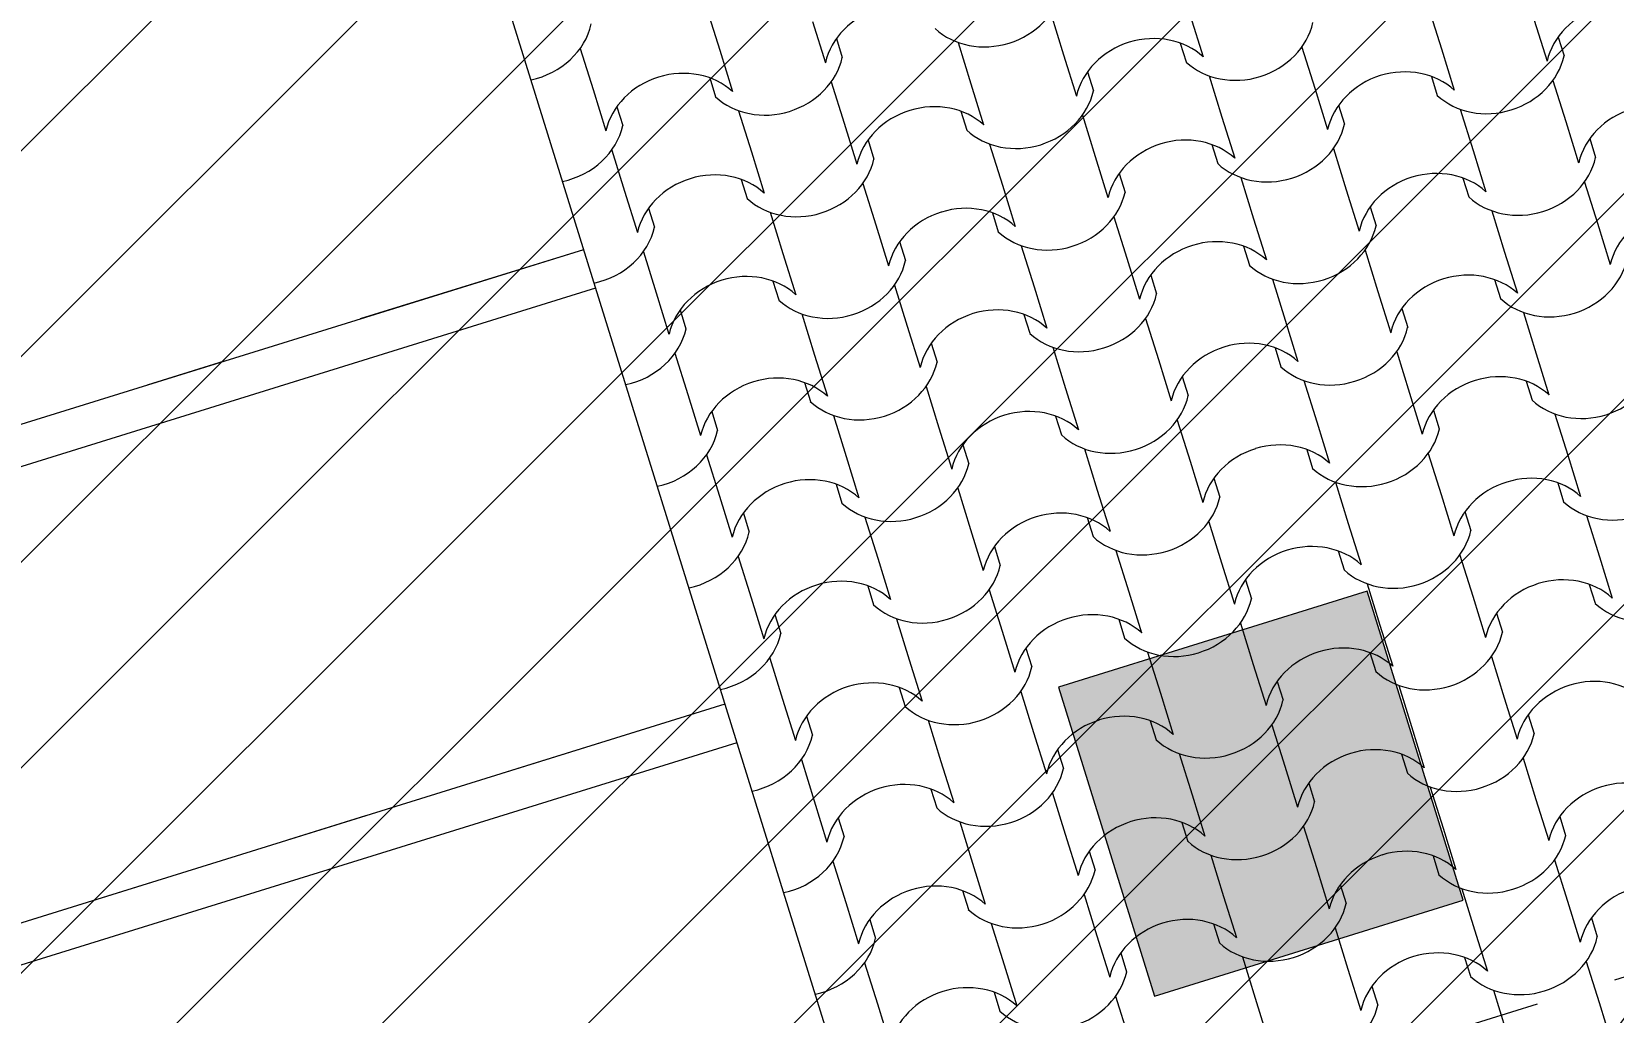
# Model space of a CAD drawing. Header units: metres. Extents: x -111189 to -108577, y -72951 to -72647.
# Drawn here: x -109750.832 to -109748.874, y -72928.372 to -72927.157 of the extents above; entities that cross this region are included whole.
import ezdxf

# ---------------------------------------------------------------- set-up
doc = ezdxf.new("R2010")
doc.units = ezdxf.units.M
doc.header["$MEASUREMENT"] = 0
doc.set_wipeout_variables(frame=1)
for name, pattern in [('Dot & Dashed', [0.670278, 0.3175, -0.176389, 0, -0.176389]), ('OTK - Traço Ponto', [0.2, 0.1, -0.05, 0, -0.05]), ('Wipeout_Contour', [1, 0, -1])]:
    doc.linetypes.add(name, pattern=pattern)
for name, color, linetype in [('00 - Cotas Implantação', 7, 'Continuous'), ('02 - PASSEIOS', 7, 'Continuous'), ('03 - COBERTURA', 7, 'Continuous'), ('03 - LAJES', 7, 'Continuous'), ('05 - VIGA', 7, 'Continuous'), ('13 - IMPLANTAÇÃO (apoio).Layer Apoio', 7, 'Continuous')]:
    doc.layers.add(name, color=color, linetype=linetype)
doc.styles.add('ESTILO_GERADO_2', font='malgunsl.ttf')
doc.dimstyles.new('ESTILO_GERADO__1', dxfattribs={"dimtxt": 0.15, "dimasz": 0.095, "dimexe": 0.18, "dimexo": 0.5, "dimgap": 0, "dimtad": 1, "dimzin": 0, "dimdsep": 46, "dimtxsty": 'ESTILO_GERADO_2', "dimblk": 'ARROWHEAD_2', "dimblk1": 'ARROWHEAD_2', "dimblk2": 'ARROWHEAD_2', "dimcen": 0.09, "dimclrd": 7, "dimclre": 7, "dimclrt": 7, "dimadec": 0, "dimazin": 0, "dimtfac": 1, "dimtdec": 4, "dimtmove": 0, "dimatfit": 3, "dimfxl": 1, "dimtolj": 1, "dimtzin": 0, "dimarcsym": 0})

# ---------------------------------------------------------------- blocks, each defined once
blk = doc.blocks.new('Malha_8_1', base_point=(-111182.45, -72914.5203))
at = {"color": 254, "linetype": 'Wipeout_Contour', "lineweight": 0, "ltscale": 1861428.278801215}
blk.add_wipeout([(-111182.45, -72914.5203), (-111181.1398, -72916.9324), (-111179.283, -72920.3506), (-111178.6992, -72921.4255), (-111173.1932, -72931.5618), (-111171.3979, -72934.867), (-111163.9365, -72948.6033), (-111162.5896, -72948.18), (-111170.1617, -72934.1975), (-111171.9536, -72930.8885), (-111177.4458, -72920.7467), (-111178.0283, -72919.6711), (-111179.8807, -72916.2505), (-111181.0503, -72914.0907)], dxfattribs=at).dxf.layer = '02 - PASSEIOS'
blk = doc.blocks.new('Laje_4_1', base_point=(-111166.6686, -72927.659))
at = {"layer": '03 - LAJES', "color": 7, "linetype": 'Continuous', "lineweight": 13, "flags": 128}
blk.add_lwpolyline([(-111166.6686, -72927.659), (-111166.7874, -72927.2766), (-111167.1694, -72927.3953), (-111167.0505, -72927.7778)], close=True, dxfattribs=at)
blk = doc.blocks.new('Laje_5_1', base_point=(-111166.6686, -72927.659))
at = {"layer": '03 - LAJES', "color": 7, "linetype": 'Continuous', "lineweight": 13, "flags": 128}
blk.add_lwpolyline([(-111166.6686, -72927.659), (-111166.7874, -72927.2766), (-111167.1694, -72927.3953), (-111167.0505, -72927.7778)], close=True, dxfattribs=at)
blk = doc.blocks.new('Laje_6_1', base_point=(-111166.6686, -72927.659))
at = {"layer": '03 - LAJES', "color": 7, "linetype": 'Continuous', "lineweight": 13, "flags": 128}
blk.add_lwpolyline([(-111166.6686, -72927.659), (-111166.7874, -72927.2766), (-111167.1694, -72927.3953), (-111167.0505, -72927.7778)], close=True, dxfattribs=at)
blk = doc.blocks.new('Viga_2_1', base_point=(-111170.0646, -72928.1879))
at = {"layer": '05 - VIGA', "color": 7, "linetype": 'Continuous', "lineweight": 13}
for p, q in [((-111170.0646, -72928.1879), (-111167.5818, -72927.4161)), ((-111170.0498, -72928.2356), (-111167.567, -72927.4638))]:
    blk.add_line(p, q, dxfattribs=at)
at = {"layer": '05 - VIGA', "color": 7, "linetype": 'Dot & Dashed', "lineweight": 13}
blk.add_line((-111170.0646, -72928.1879), (-111167.5818, -72927.4161), dxfattribs=at)
blk = doc.blocks.new('Viga_3_1', base_point=(-111170.2396, -72927.6251))
at = {"layer": '05 - VIGA', "color": 7, "linetype": 'Continuous', "lineweight": 13}
for p, q in [((-111170.2396, -72927.6251), (-111167.7568, -72926.8533)), ((-111170.2248, -72927.6728), (-111167.742, -72926.901))]:
    blk.add_line(p, q, dxfattribs=at)
at = {"layer": '05 - VIGA', "color": 7, "linetype": 'Dot & Dashed', "lineweight": 13}
blk.add_line((-111170.2396, -72927.6251), (-111167.7568, -72926.8533), dxfattribs=at)
blk = doc.blocks.new('Laje_23_1', base_point=(-111166.6686, -72927.659))
at = {"layer": '03 - LAJES', "color": 7, "linetype": 'Continuous', "lineweight": 13, "flags": 128}
blk.add_lwpolyline([(-111166.6686, -72927.659), (-111166.7874, -72927.2766), (-111167.1694, -72927.3953), (-111167.0505, -72927.7778)], close=True, dxfattribs=at)
blk = doc.blocks.new('*X121', base_point=(-110957.0649, -73026.2797))
at = {"layer": '03 - COBERTURA', "color": 253, "linetype": 'Continuous', "lineweight": 9}
for p, q in [((-111167.6044, -72926.5558), (-111167.5885, -72926.6068)), ((-111167.4737, -72926.5711), (-111167.4578, -72926.6221)), ((-111167.1788, -72926.5614), (-111167.1629, -72926.6124)), ((-111167.0061, -72926.5637), (-111166.9902, -72926.6147)), ((-111166.7112, -72926.554), (-111166.6953, -72926.605)), ((-111166.5805, -72926.5693), (-111166.5646, -72926.6203)), ((-111167.4441, -72926.5921), (-111167.4368, -72926.6156)), ((-111166.5509, -72926.5904), (-111166.5436, -72926.6138)), ((-111167.7612, -72926.6045), (-111167.7453, -72926.6555)), ((-111167.5885, -72926.6068), (-111167.5726, -72926.6578)), ((-111167.2936, -72926.5971), (-111167.2777, -72926.6481)), ((-111167.1629, -72926.6124), (-111167.1471, -72926.6634)), ((-111167.0185, -72926.5978), (-111167.0112, -72926.6212)), ((-111166.868, -72926.6028), (-111166.8522, -72926.6538)), ((-111166.6953, -72926.605), (-111166.6795, -72926.656)), ((-111167.6009, -72926.6409), (-111167.5937, -72926.6643)), ((-111167.4504, -72926.6459), (-111167.4346, -72926.6969)), ((-111167.2777, -72926.6481), (-111167.2619, -72926.6991)), ((-111167.1333, -72926.6335), (-111167.1261, -72926.6569)), ((-111166.9828, -72926.6384), (-111166.967, -72926.6895)), ((-111166.7078, -72926.6391), (-111166.7005, -72926.6626)), ((-111166.5573, -72926.6441), (-111166.5414, -72926.6951)), ((-111167.7453, -72926.6555), (-111167.7295, -72926.7065)), ((-111166.8522, -72926.6538), (-111166.8363, -72926.7048)), ((-111167.7158, -72926.6766), (-111167.7085, -72926.7)), ((-111167.5653, -72926.6816), (-111167.5494, -72926.7326)), ((-111167.2902, -72926.6822), (-111167.2829, -72926.7057)), ((-111167.1397, -72926.6872), (-111167.1238, -72926.7382)), ((-111166.967, -72926.6895), (-111166.9511, -72926.7405)), ((-111166.8226, -72926.6748), (-111166.8153, -72926.6983)), ((-111166.6721, -72926.6798), (-111166.6562, -72926.7308)), ((-111167.4346, -72926.6969), (-111167.4187, -72926.7479)), ((-111166.5414, -72926.6951), (-111166.5255, -72926.7461)), ((-111167.405, -72926.7179), (-111167.3977, -72926.7414)), ((-111167.2545, -72926.7229), (-111167.2386, -72926.7739)), ((-111166.9794, -72926.7236), (-111166.9721, -72926.747)), ((-111166.8289, -72926.7285), (-111166.8131, -72926.7796)), ((-111166.5118, -72926.7161), (-111166.5045, -72926.7396)), ((-111167.7221, -72926.7303), (-111167.7062, -72926.7813)), ((-111167.5494, -72926.7326), (-111167.5335, -72926.7836)), ((-111167.1238, -72926.7382), (-111167.108, -72926.7892)), ((-111166.6562, -72926.7308), (-111166.6404, -72926.7818)), ((-111167.5618, -72926.7667), (-111167.5545, -72926.7901)), ((-111167.0942, -72926.7592), (-111167.0869, -72926.7827)), ((-111166.9437, -72926.7642), (-111166.9279, -72926.8153)), ((-111166.6687, -72926.7649), (-111166.6614, -72926.7883)), ((-111167.7062, -72926.7813), (-111167.6904, -72926.8323)), ((-111167.4113, -72926.7717), (-111167.3955, -72926.8227)), ((-111167.2386, -72926.7739), (-111167.2228, -72926.8249)), ((-111166.8131, -72926.7796), (-111166.7972, -72926.8306)), ((-111166.5182, -72926.7699), (-111166.5023, -72926.8209)), ((-111167.6767, -72926.8024), (-111167.6694, -72926.8258)), ((-111167.5262, -72926.8073), (-111167.5103, -72926.8584)), ((-111167.2511, -72926.808), (-111167.2438, -72926.8315)), ((-111166.7835, -72926.8006), (-111166.7762, -72926.824)), ((-111166.633, -72926.8056), (-111166.6171, -72926.8566)), ((-111167.3955, -72926.8227), (-111167.3796, -72926.8737)), ((-111167.1006, -72926.813), (-111167.0847, -72926.864)), ((-111166.9279, -72926.8153), (-111166.912, -72926.8663)), ((-111166.5023, -72926.8209), (-111166.4864, -72926.8719)), ((-111167.3659, -72926.8437), (-111167.3586, -72926.8671)), ((-111167.683, -72926.8561), (-111167.6671, -72926.9071)), ((-111167.5103, -72926.8584), (-111167.4944, -72926.9094)), ((-111167.2154, -72926.8487), (-111167.1995, -72926.8997)), ((-111167.0847, -72926.864), (-111167.0689, -72926.915)), ((-111166.9403, -72926.8493), (-111166.933, -72926.8728)), ((-111166.7898, -72926.8543), (-111166.774, -72926.9053)), ((-111166.6171, -72926.8566), (-111166.6013, -72926.9076)), ((-111167.0551, -72926.885), (-111167.0478, -72926.9085)), ((-111167.5227, -72926.8925), (-111167.5154, -72926.9159)), ((-111167.3722, -72926.8974), (-111167.3564, -72926.9485)), ((-111167.1995, -72926.8997), (-111167.1837, -72926.9507)), ((-111166.9046, -72926.89), (-111166.8888, -72926.941)), ((-111166.774, -72926.9053), (-111166.7581, -72926.9564)), ((-111166.6296, -72926.8907), (-111166.6223, -72926.9141)), ((-111167.6671, -72926.9071), (-111167.6513, -72926.9581)), ((-111167.6376, -72926.9281), (-111167.6303, -72926.9516)), ((-111167.487, -72926.9331), (-111167.4712, -72926.9841)), ((-111167.212, -72926.9338), (-111167.2047, -72926.9572)), ((-111167.0615, -72926.9388), (-111167.0456, -72926.9898)), ((-111166.8888, -72926.941), (-111166.8729, -72926.9921)), ((-111166.7444, -72926.9264), (-111166.7371, -72926.9498)), ((-111166.5939, -72926.9314), (-111166.578, -72926.9824)), ((-111167.3564, -72926.9485), (-111167.3405, -72926.9995)), ((-111167.6439, -72926.9819), (-111167.628, -72927.0329)), ((-111167.4712, -72926.9841), (-111167.4553, -72927.0352)), ((-111167.3268, -72926.9695), (-111167.3195, -72926.9929)), ((-111167.1763, -72926.9745), (-111167.1604, -72927.0255)), ((-111166.9012, -72926.9751), (-111166.8939, -72926.9986)), ((-111166.7507, -72926.9801), (-111166.7349, -72927.0311)), ((-111166.578, -72926.9824), (-111166.5622, -72927.0334)), ((-111167.0456, -72926.9898), (-111167.0298, -72927.0408)), ((-111167.4836, -72927.0182), (-111167.4763, -72927.0417)), ((-111167.3331, -72927.0232), (-111167.3173, -72927.0742)), ((-111167.016, -72927.0108), (-111167.0087, -72927.0343)), ((-111166.8655, -72927.0158), (-111166.8497, -72927.0668)), ((-111166.5905, -72927.0165), (-111166.5832, -72927.0399)), ((-111167.628, -72927.0329), (-111167.6122, -72927.0839)), ((-111167.1604, -72927.0255), (-111167.1446, -72927.0765)), ((-111166.7349, -72927.0311), (-111166.719, -72927.0822)), ((-111167.5984, -72927.0539), (-111167.5912, -72927.0774)), ((-111167.4479, -72927.0589), (-111167.4321, -72927.1099)), ((-111167.1729, -72927.0596), (-111167.1656, -72927.083)), ((-111166.7053, -72927.0522), (-111166.698, -72927.0756)), ((-111166.5548, -72927.0572), (-111166.5389, -72927.1082)), ((-111167.3173, -72927.0742), (-111167.3014, -72927.1253)), ((-111167.0224, -72927.0646), (-111167.0065, -72927.1156)), ((-111166.8497, -72927.0668), (-111166.8338, -72927.1178)), ((-111167.2877, -72927.0953), (-111167.2804, -72927.1187)), ((-111167.1372, -72927.1003), (-111167.1213, -72927.1513)), ((-111166.8621, -72927.1009), (-111166.8548, -72927.1244)), ((-111167.6048, -72927.1077), (-111167.5889, -72927.1587)), ((-111167.4321, -72927.1099), (-111167.4162, -72927.1609)), ((-111167.0065, -72927.1156), (-111166.9907, -72927.1666)), ((-111166.7116, -72927.1059), (-111166.6958, -72927.1569)), ((-111166.5389, -72927.1082), (-111166.5231, -72927.1592)), ((-111166.9769, -72927.1366), (-111166.9696, -72927.1601)), ((-111167.5889, -72927.1587), (-111167.5731, -72927.2097)), ((-111167.4445, -72927.144), (-111167.4372, -72927.1675)), ((-111167.294, -72927.149), (-111167.2782, -72927.2)), ((-111167.1213, -72927.1513), (-111167.1055, -72927.2023)), ((-111166.8264, -72927.1416), (-111166.8106, -72927.1926)), ((-111166.6958, -72927.1569), (-111166.6799, -72927.2079)), ((-111166.5514, -72927.1423), (-111166.5441, -72927.1657)), ((-111167.5593, -72927.1797), (-111167.5521, -72927.2032)), ((-111166.6662, -72927.178), (-111166.6589, -72927.2014)), ((-111167.4088, -72927.1847), (-111167.393, -72927.2357)), ((-111167.1338, -72927.1854), (-111167.1265, -72927.2088)), ((-111166.9833, -72927.1904), (-111166.9674, -72927.2414)), ((-111166.8106, -72927.1926), (-111166.7947, -72927.2436)), ((-111166.5157, -72927.1829), (-111166.4998, -72927.234)), ((-111167.2782, -72927.2), (-111167.2623, -72927.251)), ((-111167.5657, -72927.2335), (-111167.5498, -72927.2845)), ((-111167.393, -72927.2357), (-111167.3771, -72927.2867)), ((-111167.2486, -72927.2211), (-111167.2413, -72927.2445)), ((-111167.0981, -72927.2261), (-111167.0822, -72927.2771)), ((-111166.823, -72927.2267), (-111166.8157, -72927.2502)), ((-111166.6725, -72927.2317), (-111166.6566, -72927.2827)), ((-111166.4998, -72927.234), (-111166.4839, -72927.285)), ((-111166.9674, -72927.2414), (-111166.9515, -72927.2924)), ((-111167.4054, -72927.2698), (-111167.3981, -72927.2933)), ((-111167.2549, -72927.2748), (-111167.2391, -72927.3258)), ((-111167.0822, -72927.2771), (-111167.0664, -72927.3281)), ((-111166.9378, -72927.2624), (-111166.9305, -72927.2859)), ((-111166.7873, -72927.2674), (-111166.7715, -72927.3184)), ((-111166.5123, -72927.2681), (-111166.505, -72927.2915)), ((-111167.5498, -72927.2845), (-111167.534, -72927.3355)), ((-111166.6566, -72927.2827), (-111166.6408, -72927.3337)), ((-111167.5202, -72927.3055), (-111167.513, -72927.329)), ((-111167.3697, -72927.3105), (-111167.3539, -72927.3615)), ((-111167.0947, -72927.3112), (-111167.0874, -72927.3346)), ((-111166.9442, -72927.3161), (-111166.9283, -72927.3672)), ((-111166.6271, -72927.3037), (-111166.6198, -72927.3272)), ((-111167.2391, -72927.3258), (-111167.2232, -72927.3768)), ((-111166.7715, -72927.3184), (-111166.7556, -72927.3694)), ((-111167.2095, -72927.3469), (-111167.2022, -72927.3703)), ((-111167.059, -72927.3518), (-111167.0431, -72927.4029)), ((-111166.7839, -72927.3525), (-111166.7766, -72927.376)), ((-111167.5266, -72927.3593), (-111167.5107, -72927.4103)), ((-111167.3539, -72927.3615), (-111167.338, -72927.4125)), ((-111166.9283, -72927.3672), (-111166.9124, -72927.4182)), ((-111166.6334, -72927.3575), (-111166.6175, -72927.4085)), ((-111167.3663, -72927.3956), (-111167.359, -72927.4191)), ((-111166.8987, -72927.3882), (-111166.8914, -72927.4116)), ((-111166.7482, -72927.3932), (-111166.7324, -72927.4442)), ((-111167.5107, -72927.4103), (-111167.4949, -72927.4613)), ((-111167.2158, -72927.4006), (-111167.2, -72927.4516)), ((-111167.0431, -72927.4029), (-111167.0273, -72927.4539)), ((-111166.6175, -72927.4085), (-111166.6017, -72927.4595)), ((-111167.4811, -72927.4313), (-111167.4738, -72927.4548)), ((-111166.588, -72927.4295), (-111166.5807, -72927.453)), ((-111167.3306, -72927.4363), (-111167.3148, -72927.4873)), ((-111167.2, -72927.4516), (-111167.1841, -72927.5026)), ((-111167.0556, -72927.4369), (-111167.0483, -72927.4604)), ((-111166.9051, -72927.4419), (-111166.8892, -72927.493)), ((-111166.7324, -72927.4442), (-111166.7165, -72927.4952)), ((-111167.1704, -72927.4726), (-111167.1631, -72927.4961)), ((-111167.4875, -72927.485), (-111167.4716, -72927.5361)), ((-111167.3148, -72927.4873), (-111167.2989, -72927.5383)), ((-111167.0199, -72927.4776), (-111167.004, -72927.5286)), ((-111166.8892, -72927.493), (-111166.8733, -72927.544)), ((-111166.7448, -72927.4783), (-111166.7375, -72927.5017)), ((-111166.5943, -72927.4833), (-111166.5784, -72927.5343)), ((-111167.3272, -72927.5214), (-111167.3199, -72927.5448)), ((-111167.1767, -72927.5264), (-111167.1609, -72927.5774)), ((-111167.004, -72927.5286), (-111166.9882, -72927.5797)), ((-111166.8596, -72927.514), (-111166.8523, -72927.5374)), ((-111166.7091, -72927.519), (-111166.6933, -72927.57)), ((-111167.4716, -72927.5361), (-111167.4558, -72927.5871)), ((-111166.5784, -72927.5343), (-111166.5626, -72927.5853)), ((-111167.442, -72927.5571), (-111167.4347, -72927.5805)), ((-111167.2915, -72927.5621), (-111167.2757, -72927.6131)), ((-111167.0165, -72927.5627), (-111167.0092, -72927.5862)), ((-111166.866, -72927.5677), (-111166.8501, -72927.6187)), ((-111166.6933, -72927.57), (-111166.6774, -72927.621)), ((-111166.5489, -72927.5553), (-111166.5416, -72927.5788)), ((-111167.1609, -72927.5774), (-111167.145, -72927.6284)), ((-111167.4484, -72927.6108), (-111167.4325, -72927.6618)), ((-111167.1313, -72927.5984), (-111167.124, -72927.6219)), ((-111166.9808, -72927.6034), (-111166.9649, -72927.6544)), ((-111166.7057, -72927.6041), (-111166.6984, -72927.6275)), ((-111166.5552, -72927.6091), (-111166.5393, -72927.6601)), ((-111167.2757, -72927.6131), (-111167.2598, -72927.6641)), ((-111166.8501, -72927.6187), (-111166.8342, -72927.6698)), ((-111167.2881, -72927.6472), (-111167.2808, -72927.6706)), ((-111166.8205, -72927.6398), (-111166.8132, -72927.6632)), ((-111166.67, -72927.6448), (-111166.6542, -72927.6958)), ((-111167.4325, -72927.6618), (-111167.4167, -72927.7129)), ((-111167.1376, -72927.6522), (-111167.1218, -72927.7032)), ((-111166.9649, -72927.6544), (-111166.9491, -72927.7054)), ((-111166.5393, -72927.6601), (-111166.5235, -72927.7111)), ((-111167.4029, -72927.6829), (-111167.3956, -72927.7063)), ((-111167.2524, -72927.6879), (-111167.2366, -72927.7389)), ((-111166.9774, -72927.6885), (-111166.9701, -72927.712)), ((-111166.5098, -72927.6811), (-111166.5025, -72927.7046)), ((-111167.1218, -72927.7032), (-111167.1059, -72927.7542)), ((-111166.8269, -72927.6935), (-111166.811, -72927.7445)), ((-111166.6542, -72927.6958), (-111166.6383, -72927.7468)), ((-111167.0922, -72927.7242), (-111167.0849, -72927.7477)), ((-111167.4093, -72927.7366), (-111167.3934, -72927.7876)), ((-111167.2366, -72927.7389), (-111167.2207, -72927.7899)), ((-111166.9417, -72927.7292), (-111166.9258, -72927.7802)), ((-111166.811, -72927.7445), (-111166.7951, -72927.7955)), ((-111166.6666, -72927.7299), (-111166.6593, -72927.7533)), ((-111166.5161, -72927.7349), (-111166.5002, -72927.7859)), ((-111166.7814, -72927.7656), (-111166.7741, -72927.789)), ((-111167.249, -72927.773), (-111167.2417, -72927.7964)), ((-111167.0985, -72927.778), (-111167.0827, -72927.829)), ((-111166.9258, -72927.7802), (-111166.91, -72927.8312)), ((-111166.6309, -72927.7705), (-111166.6151, -72927.8216)), ((-111166.5002, -72927.7859), (-111166.4844, -72927.8369)), ((-111167.3934, -72927.7876), (-111167.3776, -72927.8387))]:
    blk.add_line(p, q, dxfattribs=at)
for centre, major_axis, start_param, end_param in [((-111167.2543, -72926.5209), (0.0878, 0.0273), 3.607672, 5.817106), ((-111166.475, -72926.631), (0.0883, 0.0274), 1.573772, 2.670554), ((-111167.3682, -72926.6328), (0.0883, 0.0274), 1.573772, 2.670554), ((-111166.9436, -72926.5623), (0.0878, 0.0273), 3.607672, 5.817106), ((-111167.8367, -72926.564), (0.0878, 0.0273), 4.608643, 5.817106), ((-111167.058, -72926.6743), (0.0883, 0.0274), 0.471039, 1.56782), ((-111167.0575, -72926.6741), (0.0883, 0.0274), 1.573772, 2.670554), ((-111167.6404, -72926.7174), (0.0883, 0.0274), 0.471039, 1.56782), ((-111167.526, -72926.6054), (0.0878, 0.0273), 3.607672, 5.817106), ((-111166.7472, -72926.7156), (0.0883, 0.0274), 0.471039, 1.56782), ((-111166.6328, -72926.6036), (0.0878, 0.0273), 3.607672, 5.817106), ((-111167.6399, -72926.7172), (0.0883, 0.0274), 1.573772, 2.670554), ((-111166.7467, -72926.7154), (0.0883, 0.0274), 1.573772, 2.670554), ((-111167.3296, -72926.7587), (0.0883, 0.0274), 0.471039, 1.56782), ((-111167.2152, -72926.6467), (0.0878, 0.0273), 3.607672, 5.817106), ((-111167.3291, -72926.7585), (0.0883, 0.0274), 1.573772, 2.670554), ((-111166.4359, -72926.7568), (0.0883, 0.0274), 1.573772, 2.670554), ((-111167.7976, -72926.6898), (0.0878, 0.0273), 4.608643, 5.817106), ((-111166.9045, -72926.6881), (0.0878, 0.0273), 3.607672, 5.817106), ((-111167.0184, -72926.7999), (0.0883, 0.0274), 1.573772, 2.670554), ((-111167.0189, -72926.8), (0.0883, 0.0274), 0.471039, 1.56782), ((-111167.4869, -72926.7312), (0.0878, 0.0273), 3.607672, 5.817106), ((-111166.5937, -72926.7294), (0.0878, 0.0273), 3.607672, 5.817106), ((-111167.6008, -72926.843), (0.0883, 0.0274), 1.573772, 2.670554), ((-111167.6013, -72926.8432), (0.0883, 0.0274), 0.471039, 1.56782), ((-111166.7076, -72926.8412), (0.0883, 0.0274), 1.573772, 2.670554), ((-111166.7081, -72926.8414), (0.0883, 0.0274), 0.471039, 1.56782), ((-111167.1761, -72926.7725), (0.0878, 0.0273), 3.607672, 5.817106), ((-111167.29, -72926.8843), (0.0883, 0.0274), 1.573772, 2.670554), ((-111167.2905, -72926.8845), (0.0883, 0.0274), 0.471039, 1.56782), ((-111166.3968, -72926.8826), (0.0883, 0.0274), 1.573772, 2.670554), ((-111167.7585, -72926.8156), (0.0878, 0.0273), 4.608643, 5.817106), ((-111166.8654, -72926.8139), (0.0878, 0.0273), 3.607672, 5.817106), ((-111166.9798, -72926.9258), (0.0883, 0.0274), 0.471039, 1.56782), ((-111166.9793, -72926.9257), (0.0883, 0.0274), 1.573772, 2.670554), ((-111166.5546, -72926.8552), (0.0878, 0.0273), 3.607672, 5.817106), ((-111167.5622, -72926.9689), (0.0883, 0.0274), 0.471039, 1.56782), ((-111167.4478, -72926.857), (0.0878, 0.0273), 3.607672, 5.817106), ((-111166.669, -72926.9672), (0.0883, 0.0274), 0.471039, 1.56782), ((-111167.5617, -72926.9688), (0.0883, 0.0274), 1.573772, 2.670554), ((-111166.6685, -72926.967), (0.0883, 0.0274), 1.573772, 2.670554), ((-111167.2514, -72927.0103), (0.0883, 0.0274), 0.471039, 1.56782), ((-111167.137, -72926.8983), (0.0878, 0.0273), 3.607672, 5.817106), ((-111167.2509, -72927.0101), (0.0883, 0.0274), 1.573772, 2.670554), ((-111167.7194, -72926.9414), (0.0878, 0.0273), 4.608643, 5.817106), ((-111166.9407, -72927.0516), (0.0883, 0.0274), 0.471039, 1.56782), ((-111166.8263, -72926.9396), (0.0878, 0.0273), 3.607672, 5.817106), ((-111166.9402, -72927.0515), (0.0883, 0.0274), 1.573772, 2.670554), ((-111167.4087, -72926.9827), (0.0878, 0.0273), 3.607672, 5.817106), ((-111166.5155, -72926.981), (0.0878, 0.0273), 3.607672, 5.817106), ((-111167.5226, -72927.0946), (0.0883, 0.0274), 1.573772, 2.670554), ((-111167.5231, -72927.0947), (0.0883, 0.0274), 0.471039, 1.56782), ((-111166.6294, -72927.0928), (0.0883, 0.0274), 1.573772, 2.670554), ((-111166.6299, -72927.093), (0.0883, 0.0274), 0.471039, 1.56782), ((-111167.0979, -72927.0241), (0.0878, 0.0273), 3.607672, 5.817106), ((-111167.2118, -72927.1359), (0.0883, 0.0274), 1.573772, 2.670554), ((-111167.2123, -72927.1361), (0.0883, 0.0274), 0.471039, 1.56782), ((-111167.6803, -72927.0672), (0.0878, 0.0273), 4.608643, 5.817106), ((-111166.7871, -72927.0654), (0.0878, 0.0273), 3.607672, 5.817106), ((-111166.9011, -72927.1773), (0.0883, 0.0274), 1.573772, 2.670554), ((-111166.9016, -72927.1774), (0.0883, 0.0274), 0.471039, 1.56782), ((-111167.3696, -72927.1085), (0.0878, 0.0273), 3.607672, 5.817106), ((-111166.4764, -72927.1068), (0.0878, 0.0273), 3.607672, 5.817106), ((-111167.484, -72927.2205), (0.0883, 0.0274), 0.471039, 1.56782), ((-111166.5908, -72927.2188), (0.0883, 0.0274), 0.471039, 1.56782), ((-111167.4835, -72927.2204), (0.0883, 0.0274), 1.573772, 2.670554), ((-111167.0588, -72927.1499), (0.0878, 0.0273), 3.607672, 5.817106), ((-111166.5903, -72927.2186), (0.0883, 0.0274), 1.573772, 2.670554), ((-111167.1732, -72927.2619), (0.0883, 0.0274), 0.471039, 1.56782), ((-111167.1727, -72927.2617), (0.0883, 0.0274), 1.573772, 2.670554), ((-111167.6412, -72927.193), (0.0878, 0.0273), 4.608643, 5.817106), ((-111166.8625, -72927.3032), (0.0883, 0.0274), 0.471039, 1.56782), ((-111166.748, -72927.1912), (0.0878, 0.0273), 3.607672, 5.817106), ((-111166.862, -72927.303), (0.0883, 0.0274), 1.573772, 2.670554), ((-111167.3305, -72927.2343), (0.0878, 0.0273), 3.607672, 5.817106), ((-111166.5517, -72927.3445), (0.0883, 0.0274), 0.471039, 1.56782), ((-111166.4373, -72927.2326), (0.0878, 0.0273), 3.607672, 5.817106), ((-111167.4444, -72927.3461), (0.0883, 0.0274), 1.573772, 2.670554), ((-111167.4449, -72927.3463), (0.0883, 0.0274), 0.471039, 1.56782), ((-111166.5512, -72927.3444), (0.0883, 0.0274), 1.573772, 2.670554), ((-111167.0197, -72927.2757), (0.0878, 0.0273), 3.607672, 5.817106), ((-111167.1336, -72927.3875), (0.0883, 0.0274), 1.573772, 2.670554), ((-111167.1341, -72927.3877), (0.0883, 0.0274), 0.471039, 1.56782), ((-111167.6021, -72927.3188), (0.0878, 0.0273), 4.608643, 5.817106), ((-111166.7089, -72927.317), (0.0878, 0.0273), 3.607672, 5.817106), ((-111166.8228, -72927.4288), (0.0883, 0.0274), 1.573772, 2.670554), ((-111166.8234, -72927.429), (0.0883, 0.0274), 0.471039, 1.56782), ((-111167.2914, -72927.3601), (0.0878, 0.0273), 3.607672, 5.817106), ((-111167.4053, -72927.4719), (0.0883, 0.0274), 1.573772, 2.670554), ((-111167.4058, -72927.4721), (0.0883, 0.0274), 0.471039, 1.56782), ((-111166.5121, -72927.4702), (0.0883, 0.0274), 1.573772, 2.670554), ((-111166.5126, -72927.4703), (0.0883, 0.0274), 0.471039, 1.56782), ((-111166.9806, -72927.4015), (0.0878, 0.0273), 3.607672, 5.817106), ((-111167.095, -72927.5134), (0.0883, 0.0274), 0.471039, 1.56782), ((-111167.0945, -72927.5133), (0.0883, 0.0274), 1.573772, 2.670554), ((-111166.6698, -72927.4428), (0.0878, 0.0273), 3.607672, 5.817106), ((-111167.563, -72927.4446), (0.0878, 0.0273), 4.608643, 5.817106), ((-111166.7843, -72927.5548), (0.0883, 0.0274), 0.471039, 1.56782), ((-111166.7837, -72927.5546), (0.0883, 0.0274), 1.573772, 2.670554), ((-111167.3667, -72927.5979), (0.0883, 0.0274), 0.471039, 1.56782), ((-111167.2523, -72927.4859), (0.0878, 0.0273), 3.607672, 5.817106), ((-111166.4735, -72927.5961), (0.0883, 0.0274), 0.471039, 1.56782), ((-111167.3662, -72927.5977), (0.0883, 0.0274), 1.573772, 2.670554), ((-111166.473, -72927.596), (0.0883, 0.0274), 1.573772, 2.670554), ((-111167.0559, -72927.6392), (0.0883, 0.0274), 0.471039, 1.56782), ((-111166.9415, -72927.5272), (0.0878, 0.0273), 3.607672, 5.817106), ((-111167.0554, -72927.6391), (0.0883, 0.0274), 1.573772, 2.670554), ((-111167.5239, -72927.5704), (0.0878, 0.0273), 4.608643, 5.817106), ((-111166.6307, -72927.5686), (0.0878, 0.0273), 3.607672, 5.817106), ((-111166.7446, -72927.6804), (0.0883, 0.0274), 1.573772, 2.670554), ((-111166.7452, -72927.6806), (0.0883, 0.0274), 0.471039, 1.56782), ((-111167.2132, -72927.6117), (0.0878, 0.0273), 3.607672, 5.817106), ((-111167.3271, -72927.7235), (0.0883, 0.0274), 1.573772, 2.670554), ((-111167.3276, -72927.7237), (0.0883, 0.0274), 0.471039, 1.56782), ((-111166.4339, -72927.7217), (0.0883, 0.0274), 1.573772, 2.670554), ((-111166.9024, -72927.653), (0.0878, 0.0273), 3.607672, 5.817106), ((-111167.0163, -72927.7649), (0.0883, 0.0274), 1.573772, 2.670554), ((-111167.0168, -72927.765), (0.0883, 0.0274), 0.471039, 1.56782), ((-111167.4848, -72927.6961), (0.0878, 0.0273), 4.608643, 5.817106), ((-111166.5916, -72927.6944), (0.0878, 0.0273), 3.607672, 5.817106), ((-111166.7061, -72927.8064), (0.0883, 0.0274), 0.471039, 1.56782), ((-111167.174, -72927.7375), (0.0878, 0.0273), 3.607672, 5.817106), ((-111166.7055, -72927.8062), (0.0883, 0.0274), 1.573772, 2.670554), ((-111167.2885, -72927.8495), (0.0883, 0.0274), 0.471039, 1.56782), ((-111167.288, -72927.8493), (0.0883, 0.0274), 1.573772, 2.670554), ((-111166.3948, -72927.8475), (0.0883, 0.0274), 1.573772, 2.670554), ((-111166.8633, -72927.7788), (0.0878, 0.0273), 3.607672, 5.817106)]:
    blk.add_ellipse(centre, major_axis=major_axis, ratio=0.876216, start_param=start_param, end_param=end_param, dxfattribs=at)
blk = doc.blocks.new('Cobertura_2_1', base_point=(-111162.6239, -72921.6369))
at = {"layer": '03 - COBERTURA', "color": 7, "linetype": 'Continuous', "lineweight": 13, "flags": 128}
blk.add_lwpolyline([(-111167.2099, -72928.6127), (-111168.0856, -72925.7957)], dxfattribs=at)
at = {"layer": '03 - COBERTURA', "color": 7, "linetype": 'Continuous', "lineweight": 13}
blk.add_blockref('*X121', (-110957.0649, -73026.2797), dxfattribs=at)
blk = doc.blocks.new('ARROWHEAD_2')
at = {"color": 0, "linetype": 'Continuous', "lineweight": 0}
for p, q in [((-0.378, -0.655), (0.378, 0.655)), ((0, 0), (-1, 0))]:
    blk.add_line(p, q, dxfattribs=at)
blk = doc.blocks.new('*D3308')
at = {"layer": '00 - Cotas Implantação', "color": 7, "linetype": 'Continuous', "lineweight": -2, "transparency": 16777216}
for p, q in [((-109742.518, -72926.8798), (-109742.1254, -72928.1426)), ((-109742.2696, -72927.9989), (-109746.7313, -72929.3859)), ((-109751.5398, -72930.8807), (-109747.079, -72929.494)), ((-109751.9685, -72929.8215), (-109751.5771, -72931.0808))]:
    blk.add_line(p, q, dxfattribs=at)
at = {"layer": 'Defpoints', "color": 0, "linetype": 'Continuous', "transparency": 16777216}
for p in [(-109742.6664, -72926.4024), (-109752.117, -72929.3441), (-109751.6305, -72930.9089)]:
    blk.add_point(p, dxfattribs=at)
at = {"layer": '00 - Cotas Implantação', "color": 7, "linetype": 'Continuous', "lineweight": -2, "transparency": 16777216, "xscale": 0.095, "yscale": 0.095, "zscale": 0.095}
for p, rotation in [((-109742.1789, -72927.9707), 17.26855362301489), ((-109751.6305, -72930.9089), 197.2685536230149)]:
    blk.add_blockref('ARROWHEAD_2', p, dxfattribs=dict(at, rotation=rotation))
at = {"layer": '00 - Cotas Implantação', "color": 7, "linetype": 'Continuous', "lineweight": 5, "transparency": 16777216, "insert": (-109746.9051, -72929.44), "char_height": 0.15, "attachment_point": 5, "rotation": 17.2686, "style": 'ESTILO_GERADO_2'}
blk.add_mtext('\\A1;9.90', dxfattribs=at)

msp = doc.modelspace()

# ---------------------------------------------------------------- block references
at = {"layer": '02 - PASSEIOS', "color": 7, "lineweight": 13}
msp.add_blockref('Malha_8_1', (-109764.8414, -72915.0941), dxfattribs=at)

# ---------------------------------------------------------------- next in the draw order: hatches: boundary and pattern name
h = msp.add_hatch(color=255)
h.dxf.hatch_style = 1
h.paths.add_polyline_path([(-109749.1788, -72927.8503), (-109749.5608, -72927.9691), (-109749.4419, -72928.3515), (-109749.06, -72928.2328), (-109749.1788, -72927.8503)], is_closed=False)
at = {"layer": '13 - IMPLANTAÇÃO (apoio).Layer Apoio', "linetype": 'Continuous', "lineweight": 13}
h = msp.add_hatch(dxfattribs=at)
h.set_pattern_fill('MASONRY_BLOCK_0001', color=134, style=0, pattern_type=2)
h.set_pattern_definition([(45, (-109748.98825, -72923.15774), (-0.1272792, 0.1272792), [])])
h.paths.add_polyline_path([(-109755.3113, -72919.9135), (-109753.7529, -72924.9269), (-109753.5133, -72924.8524), (-109752.1181, -72929.3405), (-109742.6652, -72926.402), (-109745.6188, -72916.9005)])

# ---------------------------------------------------------------- next in the draw order: linework, layer by layer
at = {"layer": '13 - IMPLANTAÇÃO (apoio).Layer Apoio', "color": 134, "linetype": 'OTK - Traço Ponto', "lineweight": 13, "flags": 128}
msp.add_lwpolyline([(-109755.3113, -72919.9135), (-109753.7529, -72924.9269), (-109753.5133, -72924.8524), (-109752.1181, -72929.3405), (-109742.6652, -72926.402), (-109745.6188, -72916.9005)], close=True, dxfattribs=at)

# ---------------------------------------------------------------- next in the draw order: block references
at = {"layer": '03 - COBERTURA', "color": 7, "linetype": 'Continuous', "lineweight": 13}
msp.add_blockref('Cobertura_2_1', (-109745.0153, -72922.2107), dxfattribs=at)
at = {"layer": '03 - LAJES', "color": 7, "linetype": 'Continuous', "lineweight": 13}
for name in ['Laje_4_1', 'Laje_5_1', 'Laje_6_1', 'Laje_23_1']:
    msp.add_blockref(name, (-109749.06, -72928.2328), dxfattribs=at)
at = {"layer": '05 - VIGA', "color": 7, "lineweight": 13}
for name, p in [('Viga_3_1', (-109752.631, -72928.1988)), ('Viga_2_1', (-109752.456, -72928.7616))]:
    msp.add_blockref(name, p, dxfattribs=at)

# ---------------------------------------------------------------- next in the draw order: dimensions: what is measured, and where the dimension line sits
at = {"layer": '00 - Cotas Implantação', "color": 7, "linetype": 'Continuous', "lineweight": 5}
dim = msp.add_linear_dim(base=(-109751.6305, -72930.9089), p1=(-109742.6664, -72926.4024), p2=(-109752.117, -72929.3441), angle=197.2686, dimstyle='ESTILO_GERADO__1', dxfattribs=at)
dim.commit()
dim.dimension.update_dxf_attribs({"geometry": '*D3308', "text_midpoint": (-109746.9051, -72929.44), "dimtype": 160, "text_rotation": 17.2686})

doc.saveas('drawing.dxf')
